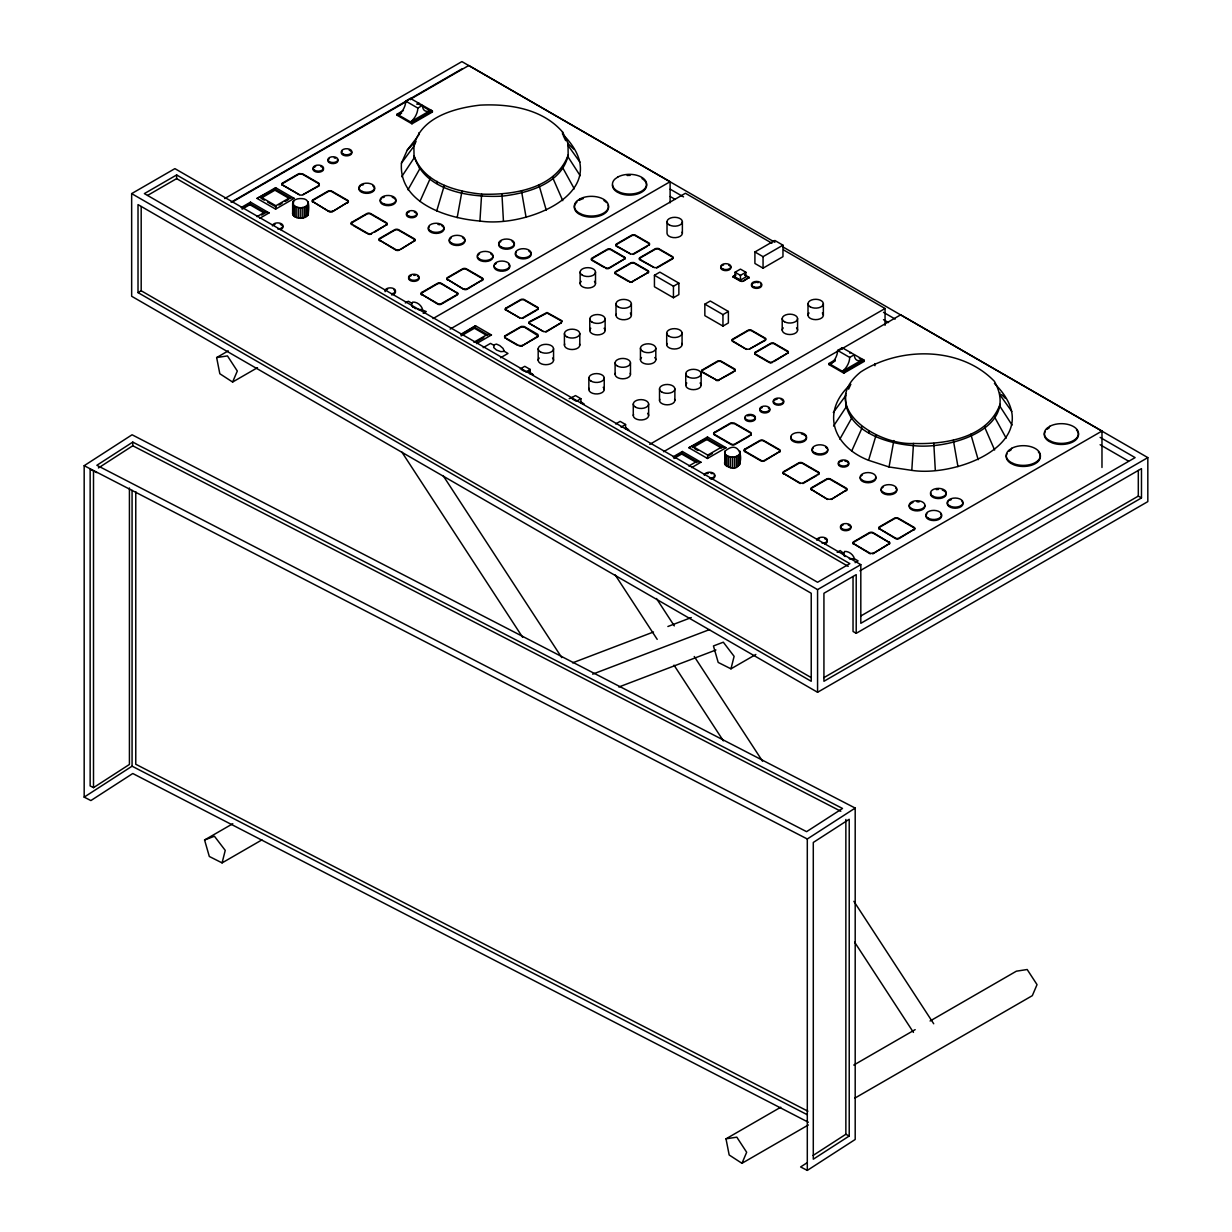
<?xml version="1.0" encoding="UTF-8"?>
<svg xmlns="http://www.w3.org/2000/svg" width="1232" height="1232" viewBox="0 0 1232 1232"><rect width="100%" height="100%" fill="white"/><g stroke="black" fill="none" stroke-linecap="round" stroke-linejoin="round"><path stroke-width="1.5" d="M765.78 339.077L765.673 338.569A1.971 1.14 0 0 0 765.211 338.138L751.489 330.222A2.11 1.217 0 0 0 750.704 329.93L748.733 330.007A3.111 1.802 0 0 0 747.855 330.361L732.763 339.077A2.541 1.463 0 0 0 732.147 339.647L732.147 340.956A1.74 1.001 0 0 0 732.547 341.341L746.577 349.426L732.547 340.817A1.74 1.001 0 0 1 732.147 340.432L732.039 340.124A2.541 1.463 0 0 1 732.763 339.601L747.855 330.884A3.111 1.802 0 0 1 748.733 330.53L750.704 330.453A2.11 1.217 0 0 1 751.489 330.746L765.211 338.661A1.971 1.14 0 0 1 765.673 339.093L765.534 339.616A2.895 1.679 0 0 1 764.964 340.094L749.918 348.779A2.834 1.632 0 0 1 748.825 349.164L747.316 349.18A1.94 1.124 0 0 1 746.577 348.918M479.926 221.021C447.586 218.464 398.629 203.372 401.447 163.148L413.86 146.3C420.097 117.471 454.439 108.031 480.126 105.136C509.293 103.627 542.45 108.739 562.547 131.993L562.547 134.134C619.111 190.421 527.589 228.382 479.926 221.021L481.635 194.132C455.763 191.499 423.9 182.952 414.06 155.863C424.486 191.206 470.054 197.69 501.932 196.165C527.619 193.255 561.946 183.814 568.198 155.001C555.755 188.727 513.251 195.272 481.635 194.132M994.424 383.475C1050.973 439.762 959.466 477.723 911.803 470.362L913.497 443.458C877.862 445.491 816.708 407.161 860.752 371.941C900.145 346.5 960.652 346.361 994.424 381.335C1020.928 429.152 948.224 449.788 913.497 445.614C884.792 443.628 841.641 429.306 845.722 393.485M275.598 209.132L275.876 205.759L289.813 197.705L294.186 198.398L275.598 209.132L257.011 198.398L275.598 187.664L294.186 198.398M707.476 458.473L707.738 455.101L721.675 447.047L726.064 447.74L707.476 458.473L688.888 447.74L707.476 437.006L726.064 447.74M292.646 203.249C293.247 198.968 298.806 198.275 302.302 198.645C310.957 198.922 308.477 209.132 308.216 214.845L302.841 218.172L298.76 218.249L293.847 216.231L292.646 213.983L292.646 203.249C294.725 209.332 306.814 209.317 308.416 202.926M292.646 213.983L293.57 200.955M308.216 214.845L308.077 201.755M724.724 451.405L724.863 464.479C746.33 481.835 745.406 433.233 724.724 451.405L724.863 464.479M724.524 463.309L724.724 462.139M740.278 452.267C738.646 458.427 728.312 458.366 724.863 453.761M457.18 217.633L461.985 191.206M911.803 470.362L889.042 466.974L893.847 440.548M411.488 304.658L412.689 302.133C416.878 301.655 421.575 305.32 422.53 309.432L418.911 309.617M504.365 351.366L500.885 351.659L496.465 350.042L493.662 347.486L494.309 344.76L496.465 344.098L499.761 345.576L503.01 348.379L504.365 351.366L507.984 353.461L500.577 357.742M222.083 862.893L225.24 850.388L214.43 836.235L204.574 839.993L209.317 856.471L222.083 862.893L261.908 839.901M730.961 668.837L734.118 656.348L723.307 642.195L713.451 645.953L718.194 662.431L730.961 668.837L755.847 654.469M436.713 210.965L444.305 185.447M889.042 466.974L868.575 460.306L876.183 434.788M232.602 382.043L237.314 371.032L227.458 355.909L216.647 357.573L219.82 373.727L232.602 382.043L257.488 367.675M741.957 1163.301L746.669 1152.274L736.813 1137.167L726.002 1138.83L729.175 1154.985L741.957 1163.301L808.315 1124.97M401.447 163.148L407.299 150.011L417.756 136.459M413.86 146.3L416.016 141.434M868.575 460.306C833.048 446.538 820.281 411.611 850.788 384.292L848.617 389.158M913.497 443.458C945.129 444.613 987.617 438.068 1000.061 404.327L1000.061 406.483L1012.042 425.04M419.927 201.463L429.814 179.395L429.814 177.239M851.805 450.804L861.692 428.736L861.692 426.58M259.798 218.249L269.1 212.89L250.512 202.156L249.85 204.681L264.711 213.275L264.711 212.197L249.85 203.619L242.103 208.085M275.598 187.664L274.936 190.19L289.813 198.783L289.813 197.705L274.936 189.127L257.011 198.398M691.676 467.59L700.962 462.231L682.374 451.497L681.712 454.023L696.588 462.616L696.588 461.538L681.712 452.945L673.966 457.426M707.476 437.006L706.814 439.531L721.675 448.125L721.675 447.047L706.814 438.469L688.888 447.74M788.28 353.03L788.295 352.152A1.971 1.14 0 0 0 787.833 351.721L774.112 343.805A2.11 1.217 0 0 0 773.326 343.512L771.355 343.589A3.111 1.802 0 0 0 770.493 343.944L755.401 352.66A2.541 1.463 0 0 0 754.769 353.23L754.769 354.015A1.74 1.001 0 0 0 755.185 354.4L769.215 362.501A1.94 1.124 0 0 0 769.938 362.762L770.524 362.824M407.977 189.79L419.496 169.308L419.496 167.152M839.854 439.131L851.374 418.634L851.374 416.493M401.678 176.715L414.06 158.019L413.86 144.159M833.54 426.056L845.922 407.345L845.922 405.205M833.309 412.489L845.722 395.641M476.538 343.605L491.46 334.981L475.521 325.787L461.153 334.873M407.299 150.011L413.582 143.59M843.535 553.322L840.193 550.565L837.175 552.306M579.394 200.323L579.779 200.046A17.094 9.871 0 0 1 583.398 198.552M1008.808 451.374L1011.272 449.665M1046.907 429.383L1049.371 427.658M808.315 1122.229L132.779 773.511L90.875 800.569L84.176 797.119L84.176 465.696L132.07 434.773L855.193 808.069L855.193 1139.477L807.299 1170.4L800.615 1166.95L807.052 1162.777M132.779 442.103L96.851 465.296L806.59 831.662L842.519 808.469L132.779 442.103L132.779 445.768L98.421 467.96M96.851 472.626L90.152 469.176L90.152 785.924L93.509 787.648L129.422 764.456L129.422 488.011M84.176 797.119L132.07 766.196L132.07 490.336M807.299 1170.4L807.299 838.992L855.193 808.069M813.074 1155.462L845.86 1134.272L845.86 819.449M849.218 1136.012L813.289 1159.204L813.289 842.457L849.218 819.265L849.218 1136.012L845.86 1134.272M561.084 322.815L561.946 320.767L547.039 312.497L529.467 321.675A2.433 1.401 0 0 0 528.867 322.23L528.882 323A1.756 1.016 0 0 0 529.283 323.385L543.173 331.393A1.956 1.124 0 0 0 543.882 331.654L545.36 331.654A2.71 1.555 0 0 0 546.438 331.269L561.084 322.815L546.438 331.793A2.71 1.555 0 0 1 545.93 332.024M561.084 323.338L561.946 321.275L547.039 313.02L529.467 322.199A2.433 1.401 0 0 0 528.867 322.753L528.805 323.385M131.655 193.609L174.898 168.63L860.814 564.641L860.814 623.315L1147.824 457.611L1147.824 501.609L817.571 692.276L131.655 296.265L131.655 193.609L817.571 589.604L860.814 564.641M176.638 174.959L144.36 193.609L817.571 582.274L849.849 563.64L176.638 174.959L176.638 178.625L848.186 566.35M147.594 195.411L176.638 178.625M224.671 198.568L461.908 61.6L774.897 242.304M401.617 113.144L398.46 114.961A11.95 6.915 -60 0 0 403.665 108.693L404.281 107.43A11.95 6.915 -60 0 0 405.728 101.101L410.379 98.421L432.401 110.942L432.401 112.02L411.965 123.816L397.089 115.238L397.089 114.16L403.372 110.526M231.077 202.202L461.908 68.93M231.708 202.371L407.453 100.916M410.764 98.991L468.791 65.496L670.1 181.72L670.1 202.803M397.089 115.238L400.231 113.421M282.498 183.06L298.144 174.035A4.019 2.325 0 0 1 299.222 173.589L302.579 173.804L318.98 183.275L319.319 185.077A3.742 2.156 0 0 1 318.611 185.647L302.98 194.671A2.618 1.509 0 0 1 299.268 194.671L282.498 184.985A2.356 1.355 0 0 1 282.498 183.06L282.498 183.599A2.356 1.355 0 0 0 282.282 185.385M282.498 183.599L298.144 174.574A4.019 2.325 0 0 1 299.222 174.128L302.579 174.328L318.98 183.814L319.319 185.616A3.742 2.156 0 0 1 318.611 186.186L302.98 194.671M241.21 207.53L250.512 202.156M242.103 209.163L249.85 204.681M262.555 197.351L274.936 190.19M417.817 108.077L422.468 105.398A11.827 6.838 -60.1 0 0 431 110.125L410.549 121.937A11.95 6.915 -60 0 0 417.817 108.077L405.728 101.101M397.089 114.16L411.965 122.753L432.401 110.942M256.964 216.663L264.711 212.197L269.1 212.89M261.615 215.061L264.711 213.275M278.971 205.036L282.066 203.249M285.162 201.463L288.257 199.676M138.015 292.6L811.226 681.281L811.226 593.27L138.015 204.604L138.015 292.6L141.187 290.767L811.226 677.615M312.913 201.694L329.036 211.55L312.913 201.694A2.264 1.309 0 0 1 312.913 199.846L327.958 191.16A2.741 1.586 0 0 1 331.839 191.16L347.609 200.262A2.556 1.478 0 0 1 347.609 202.341L332.609 211.55L347.609 202.341M312.327 200.97A2.264 1.309 0 0 1 312.913 200.385L327.958 191.699A2.741 1.586 0 0 1 331.839 191.699L347.609 200.801A2.556 1.478 0 0 1 347.609 202.88M351.767 222.284L351.767 222.807A2.264 1.309 0 0 0 351.767 224.671L351.767 224.132A2.264 1.309 0 0 1 351.767 222.284L366.813 213.583A2.741 1.586 0 0 1 370.693 213.583L386.463 222.699A2.556 1.478 0 0 1 386.463 224.778L374.805 232.047M351.767 222.807L366.813 214.122A2.741 1.586 0 0 1 370.693 214.122L386.463 223.238A2.556 1.478 0 0 1 386.463 225.317M351.767 224.132L367.906 233.449A2.526 1.448 0 0 0 371.463 233.449L386.463 224.778M414.352 240.871L399.353 250.081A2.526 1.448 0 0 1 395.78 250.081L379.656 240.225A2.264 1.309 0 0 1 379.656 238.377L394.702 229.691A2.741 1.586 0 0 1 398.567 229.691L414.352 238.792A2.556 1.478 0 0 1 414.352 240.871L401.016 249.11M379.656 240.764A2.264 1.309 0 0 1 379.656 238.916L394.702 230.23A2.741 1.586 0 0 1 398.567 230.23L414.352 239.331A2.556 1.478 0 0 1 414.907 240.933M216.647 357.573L228.259 350.874M421.729 292.431L437.375 283.391A2.803 1.617 0 0 1 441.349 283.329L457.103 292.985A2.603 1.509 0 0 1 457.01 295.095L441.426 304.119A2.572 1.478 0 0 1 437.776 304.181L421.652 294.309A2.31 1.34 0 0 1 421.744 292.446L421.729 292.97A2.31 1.34 0 0 0 421.637 294.864M447.493 279.402L463.632 289.243L447.493 279.402A2.264 1.309 0 0 1 447.493 277.539L462.539 268.853A2.741 1.586 0 0 1 466.42 268.853L482.189 277.97A2.556 1.478 0 0 1 482.189 280.049L467.19 289.243A2.526 1.448 0 0 1 463.879 289.366M421.729 292.97L437.375 283.93A2.803 1.617 0 0 1 441.349 283.868L457.103 292.985M447.493 279.926A2.264 1.309 0 0 1 447.493 278.078L462.539 269.392A2.741 1.586 0 0 1 466.42 269.392L482.189 278.509A2.556 1.478 0 0 1 482.189 280.588M405.313 302.964L408.331 301.224L412.212 303.472M423.207 313.328L426.257 311.573L421.483 309.648M421.652 294.309L437.791 303.626A2.572 1.478 0 0 0 441.41 303.58L457.026 294.571A2.603 1.509 0 0 0 457.134 292.446M463.632 288.704A2.526 1.448 0 0 0 467.19 288.704L482.189 280.049M433.002 318.595L670.1 181.72M450.127 329.098L685.423 193.255L771.925 243.197M604.327 267.513L591.868 260.322A1.74 1.001 0 0 1 591.452 259.937L591.452 259.167A2.541 1.463 0 0 1 592.084 258.581L607.16 249.88A3.111 1.802 0 0 1 608.038 249.526L610.009 249.434A2.11 1.217 0 0 1 610.795 249.726L624.516 257.642A1.971 1.14 0 0 1 624.978 258.073L624.855 258.597A2.895 1.679 0 0 1 624.27 259.074L609.224 267.76A2.834 1.632 0 0 1 608.131 268.16L606.621 268.16A1.94 1.124 0 0 1 605.882 267.898L591.868 259.798A1.74 1.001 0 0 1 591.452 259.413L591.452 258.643A2.541 1.463 0 0 1 592.084 258.073L607.16 249.357A3.111 1.802 0 0 1 608.038 249.003L610.009 248.91A2.11 1.217 0 0 1 610.795 249.203L624.516 257.118A1.971 1.14 0 0 1 624.978 257.55L624.963 258.951A2.864 1.648 0 0 1 624.686 259.29M630.322 253.792L616.293 246.215A1.74 1.001 0 0 1 615.892 245.83L615.892 244.537A2.541 1.463 0 0 1 616.508 243.951L631.6 235.25A3.111 1.802 0 0 1 632.478 234.896L634.434 234.804A2.11 1.217 0 0 1 635.235 235.096L648.956 243.012A1.971 1.14 0 0 1 649.418 243.443L649.403 244.845A2.864 1.648 0 0 1 648.71 245.491L648.71 244.968A2.864 1.648 0 0 0 649.403 244.321L649.526 243.967A1.971 1.14 0 0 0 648.956 243.536L635.235 235.62A2.11 1.217 0 0 0 634.434 235.327L632.478 235.404A3.111 1.802 0 0 0 631.6 235.774L616.508 244.475A2.541 1.463 0 0 0 615.892 245.045L615.892 245.307A1.74 1.001 0 0 0 616.293 245.692L630.322 253.792A1.94 1.124 0 0 0 631.061 254.054L632.555 254.054A2.834 1.632 0 0 0 633.664 253.653L648.71 244.968M460.599 334.411L475.521 325.787M505.936 308.092L520.597 299.638A2.941 1.694 0 0 1 521.752 299.222L523.369 299.222A2.125 1.232 0 0 1 524.139 299.515L537.722 307.338A1.971 1.14 0 0 1 538.184 307.769L538.184 308.631A2.741 1.586 0 0 1 537.506 309.247L522.907 317.687A2.71 1.555 0 0 1 521.829 318.072L520.351 318.072A1.956 1.124 0 0 1 519.642 317.81L505.751 309.786A1.756 1.016 0 0 1 505.351 309.417L505.336 308.647A2.433 1.401 0 0 1 505.936 308.092L505.936 308.616A2.433 1.401 0 0 0 505.336 309.17L505.274 309.802M505.936 308.616L520.597 300.161A2.941 1.694 0 0 1 521.752 299.746L523.369 299.746A2.125 1.232 0 0 1 524.139 300.023L537.722 307.861A1.971 1.14 0 0 1 538.184 308.293L538.184 309.155A2.741 1.586 0 0 1 537.506 309.771L537.522 309.247M461.153 335.92L474.412 328.266L487.164 335.628L487.164 334.58L474.412 327.219L474.412 328.266M473.889 342.234L487.164 334.58L491.46 334.981M475.552 342.327L483.853 337.537M522.399 318.441A2.71 1.555 0 0 0 522.907 318.21L535.889 310.71M605.898 267.898L605.898 268.422A1.94 1.124 0 0 0 606.621 268.684L608.131 268.684A2.834 1.632 0 0 0 609.224 268.283L624.27 259.074M633.14 254.408A2.834 1.632 0 0 0 633.664 254.177L647.2 246.354M483.175 347.64L490.536 343.389L494.155 345.484M615.399 273.381L615.399 273.904A1.74 1.001 0 0 1 614.984 273.535L614.984 272.749A2.541 1.463 0 0 1 615.6 272.18L630.692 263.463A3.111 1.802 0 0 1 631.569 263.109L633.541 263.017A2.11 1.217 0 0 1 634.326 263.309L648.047 271.225A1.971 1.14 0 0 1 648.509 271.656L648.494 272.01A2.864 1.648 0 0 1 647.801 272.657L632.755 281.343A2.834 1.632 0 0 1 631.662 281.743L630.153 281.743A1.94 1.124 0 0 1 629.413 281.481L615.399 273.381A1.74 1.001 0 0 1 614.984 273.011L614.984 272.226A2.541 1.463 0 0 1 615.6 271.656L630.692 262.94A3.111 1.802 0 0 1 631.569 262.585L633.541 262.508A2.11 1.217 0 0 1 634.326 262.786L648.047 270.701A1.971 1.14 0 0 1 648.509 271.132L648.494 272.534A2.864 1.648 0 0 1 648.217 272.873M653.853 267.375L639.824 259.798A1.74 1.001 0 0 1 639.423 259.413L639.423 258.643A2.541 1.463 0 0 1 640.039 258.073L655.131 249.357A3.111 1.802 0 0 1 656.009 249.003L657.965 248.91A2.11 1.217 0 0 1 658.766 249.203L672.487 257.118A1.971 1.14 0 0 1 672.949 257.55L672.934 257.904A2.864 1.648 0 0 1 672.241 258.551L657.195 267.236A2.834 1.632 0 0 1 656.086 267.637L654.592 267.637A1.94 1.124 0 0 1 653.853 267.375L639.824 259.274A1.74 1.001 0 0 1 639.423 258.905L639.423 258.119A2.541 1.463 0 0 1 640.039 257.55L655.131 248.833A3.111 1.802 0 0 1 656.009 248.479L657.965 248.387A2.11 1.217 0 0 1 658.766 248.679L672.487 256.595A1.971 1.14 0 0 1 672.949 257.026L673.011 258.243A2.864 1.648 0 0 1 672.241 259.074L657.195 267.76A2.834 1.632 0 0 1 656.671 267.991M505.12 335.735L520.659 326.773A3.326 1.925 0 0 1 521.552 326.403L524.093 326.465L537.907 334.411L538.184 336.428A3.095 1.786 0 0 1 537.583 336.906L522.106 345.838L537.583 336.382A3.095 1.786 0 0 0 538.184 335.905L524.324 327.096L521.552 326.927A3.326 1.925 0 0 0 520.659 327.296L505.12 336.259A2.757 1.586 0 0 0 504.596 336.675L504.843 338.015L504.596 336.167A2.757 1.586 0 0 1 505.12 335.735L505.12 336.259M654.438 275.275L659.859 272.133L678.863 283.114L678.863 294.602L673.442 297.744L654.438 286.763L654.438 275.275L673.442 286.24L678.863 283.114M520.258 368.922L524.77 366.304L530.207 369.446L530.207 374.143M525.679 372.049L530.207 369.446M754.908 251.975L774.82 240.471L782.967 245.183L782.967 256.672L763.055 268.176L754.908 263.463L754.908 251.975L763.055 256.672L782.967 245.183M735.011 272.257L740.447 269.115L745.868 272.257L745.868 276.954L740.447 280.095L735.011 276.954L735.011 272.257L740.447 275.383L745.868 272.257M740.432 281.235L732.886 276.877L735.781 274.674M732.886 276.877L735.781 275.198M732.886 276.353L741.941 281.574L749.179 277.4L743.389 281.266M704.843 304.15L710.279 301.024L728.374 311.465L728.374 322.969L722.953 326.095L704.843 315.654L704.843 304.15L722.953 314.607L728.374 311.465M569.169 398.691L572.326 397.382M570.94 398.182L575.452 395.564L580.888 398.706L580.888 403.403M580.888 398.706L576.36 401.309L572.295 398.968M702.255 369.954L717.347 361.238A3.111 1.802 0 0 1 718.225 360.884L720.196 360.791A2.11 1.217 0 0 1 720.982 361.084L734.703 368.999A1.971 1.14 0 0 1 735.165 369.431L735.15 370.308A2.864 1.648 0 0 1 734.457 370.955L719.411 379.641A2.834 1.632 0 0 1 718.318 380.041L716.808 380.041A1.94 1.124 0 0 1 716.069 379.779L702.055 371.679A1.74 1.001 0 0 1 701.639 371.309L701.639 370.524A2.541 1.463 0 0 1 702.255 369.954L702.255 370.478A2.541 1.463 0 0 0 701.639 371.048M702.255 370.478L717.347 361.761A3.111 1.802 0 0 1 718.225 361.407L720.196 361.315A2.11 1.217 0 0 1 720.982 361.607L734.703 369.523A1.971 1.14 0 0 1 735.165 369.954L735.15 370.832A2.864 1.648 0 0 1 734.457 371.479L734.457 370.955M615.63 423.977L620.143 421.375L625.579 424.501L625.579 429.213M765.657 339.97A2.864 1.648 0 0 1 764.964 340.602L749.918 348.779M621.051 427.119L625.579 424.501M755.401 352.136L770.493 343.435A3.111 1.802 0 0 1 771.355 343.066L773.326 342.989A2.11 1.217 0 0 1 774.112 343.281L787.833 351.197A1.971 1.14 0 0 1 788.295 351.628L788.172 352.675A2.895 1.679 0 0 1 787.587 353.153L772.541 361.838A2.834 1.632 0 0 1 771.448 362.239L769.938 362.239A1.94 1.124 0 0 1 769.215 361.977L755.185 353.877A1.74 1.001 0 0 1 754.769 353.492L754.769 352.706A2.541 1.463 0 0 1 755.401 352.136L755.401 352.66M732.963 372.341L719.411 379.641M774.05 361.484L787.587 353.153M649.757 444.352L885.053 308.508L885.053 325.31M830.337 364.302A11.95 6.915 -60 0 0 835.542 358.035L836.158 356.756A11.95 6.915 -60 0 0 837.606 350.442L842.257 347.763L864.279 360.283L864.279 361.361L843.828 373.157L828.951 364.58L828.951 363.502L835.25 359.867M663.571 451.713L900.669 314.838L1101.978 431.046L1101.978 467.482M828.951 364.58L835.25 360.945M714.36 432.401L730.006 423.361A4.019 2.325 0 0 1 731.084 422.93L734.441 423.13L750.858 432.601L751.197 434.419A3.742 2.156 0 0 1 750.473 434.988L734.842 444.013A2.618 1.509 0 0 1 731.146 444.013L714.36 434.326A2.356 1.355 0 0 1 714.36 432.401L714.36 432.94A2.356 1.355 0 0 0 713.759 434.249M673.088 456.856L682.374 451.497M714.36 432.94L730.006 423.9A4.019 2.325 0 0 1 731.084 423.454L734.441 423.669L750.858 433.14L751.197 434.942A3.742 2.156 0 0 1 750.473 435.527L750.473 434.988M673.966 458.489L681.712 454.023M706.814 439.531L692.877 447.586L692.877 446.508L707.738 455.101L707.738 456.163M849.695 357.419L854.33 354.739A11.827 6.838 -60.1 0 0 862.862 359.467L842.411 371.279A11.95 6.915 -60 0 0 849.695 357.419L837.606 350.442M828.951 363.502L843.828 372.095L864.279 360.283M688.842 466.004L696.588 461.538L700.962 462.231M709.293 455.27L712.389 453.484M713.99 434.588A2.356 1.355 0 0 0 714.36 434.865L731.146 444.552A2.618 1.509 0 0 0 734.842 444.552L748.917 436.436M744.775 449.187L759.836 440.502A2.741 1.586 0 0 1 763.701 440.502L779.486 449.603A2.556 1.478 0 0 1 779.486 451.682L764.471 460.891A2.526 1.448 0 0 1 760.914 460.891L744.775 451.574A2.264 1.309 0 0 1 744.775 449.726L744.775 449.187A2.264 1.309 0 0 0 744.775 451.035L744.775 451.574M744.775 449.726L759.836 441.025A2.741 1.586 0 0 1 763.701 441.025L779.486 450.142A2.556 1.478 0 0 1 779.486 452.221M744.775 451.035L760.914 460.352A2.526 1.448 0 0 0 764.471 460.352L779.486 451.682M800.292 483.545A2.526 1.448 0 0 1 799.768 483.314L783.644 473.473A2.264 1.309 0 0 1 783.644 471.61L798.69 462.924A2.741 1.586 0 0 1 802.556 462.924L818.341 472.041A2.556 1.478 0 0 1 818.341 474.12L818.341 474.659A2.556 1.478 0 0 0 818.341 472.58L818.341 472.041M783.644 473.997A2.264 1.309 0 0 1 783.644 472.149L798.69 463.463A2.741 1.586 0 0 1 802.556 463.463L818.341 472.58M783.644 473.473L799.768 482.775A2.526 1.448 0 0 0 803.341 482.775L818.341 474.12M802.817 483.545A2.526 1.448 0 0 0 803.341 483.314L816.677 475.614M811.518 489.566L827.658 499.422L811.518 489.566A2.264 1.309 0 0 1 811.518 487.718L826.564 479.032A2.741 1.586 0 0 1 830.445 479.032L846.215 488.134A2.556 1.478 0 0 1 846.215 490.213L831.215 499.422L846.215 490.213M811.026 489.674A2.264 1.309 0 0 1 811.518 488.257L826.564 479.556A2.741 1.586 0 0 1 830.445 479.556L846.215 488.673A2.556 1.478 0 0 1 846.215 490.752M204.574 839.993L232.786 823.715M870.485 553.815A2.572 1.478 0 0 1 869.638 553.522L853.53 543.651A2.31 1.34 0 0 1 853.622 541.772L869.238 532.732A2.803 1.617 0 0 1 873.226 532.671L888.98 542.326A2.603 1.509 0 0 1 889.473 543.959M896.958 539A2.526 1.448 0 0 1 895.495 538.584L879.371 528.728A2.264 1.309 0 0 1 879.371 526.88L894.417 518.195A2.741 1.586 0 0 1 898.297 518.195L914.067 527.311A2.556 1.478 0 0 1 914.067 529.39L899.067 538.584A2.526 1.448 0 0 1 897.604 539M853.514 544.205A2.31 1.34 0 0 1 853.622 542.311L869.238 533.271A2.803 1.617 0 0 1 873.226 533.21L888.98 542.326M879.371 529.267A2.264 1.309 0 0 1 879.371 527.419L894.417 518.734A2.741 1.586 0 0 1 898.297 518.734L914.067 527.835A2.556 1.478 0 0 1 914.729 528.497M855.085 562.67L858.119 560.914L854.238 558.666L852.174 559.082M879.371 528.728L895.495 538.045A2.526 1.448 0 0 0 899.067 538.045L914.067 529.39M859.905 570.816L1101.978 431.046M861.106 615.815L1135.119 457.611L1100.13 437.406M856.209 633.31L1141.479 468.607L1141.479 497.944L823.931 681.281L823.931 593.27L856.209 574.636L856.209 633.31L853.037 631.477L853.037 576.591M823.931 677.615L1138.306 496.111L1141.479 497.944M726.002 1138.83L780.765 1107.214M853.761 1065.064L915.16 1029.629M930.083 1021.005L1016.369 971.186L1027.18 969.522L1037.036 984.63L1032.324 995.656L854.777 1098.159M572.587 662.847L653.499 631.985M667.883 626.503L691.26 617.586M592.669 674.15L709.555 629.583M618.834 687.009L715.931 649.988M770.832 362.824L771.448 362.762A2.834 1.632 0 0 0 772.541 362.362L772.541 361.838M420.389 309.848L417.417 309.263M850.788 558.958L849.295 558.604L854.407 558.758C853.453 554.662 848.74 550.981 844.551 551.474L843.597 554.8M504.843 337.491L518.734 345.499L521.29 345.668A3.065 1.771 0 0 0 522.106 345.33M414.414 308.062L415.908 308.708M132.779 445.768L840.809 811.257M84.176 465.696L807.299 838.992M807.884 1111.202L135.766 764.24L135.766 491.66M132.07 766.196L807.33 1114.76M783.229 247.108L1147.824 457.611M783.567 249.927L885.053 308.508M670.208 189.189L683.544 196.889M883.498 312.343L895.171 319.073M670.208 196.519L675.213 199.415M883.498 319.673L888.503 322.553M1100.13 444.737L1128.466 461.091M744.652 274.782L749.179 277.4M744.652 275.306L749.179 277.924M417.54 103.426L420.836 105.336M424.147 107.246L432.401 112.02M859.32 358.497L864.279 361.361M616.955 274.813L627.858 281.112M701.639 371.818A1.74 1.001 0 0 0 702.04 372.203L716.069 379.779M379.656 240.225L395.78 249.542A2.526 1.448 0 0 0 399.353 249.542M353.384 225.595L366.289 233.048M506.398 338.892L517.194 345.129M264.31 200.154L260.999 198.244L260.999 197.166L275.876 205.759L275.876 206.837L267.606 202.063M694.525 448.54L697.82 450.45M853.53 543.651L869.669 552.968A2.572 1.478 0 0 0 873.272 552.906M529.005 371.848L533.41 374.913L529.005 372.372M581.15 401.955L584.091 404.173L581.15 402.479M625.841 427.75L628.782 429.968L625.841 428.274M521.613 369.708L524.324 371.279M844.043 555.663L845.152 556.541M412.335 306.321L413.274 307.199M413.151 307.215L411.55 305.428M1001.616 394.61L1005.497 398.398M568.445 144.005L573.635 149.072M307.215 211.411L308.077 212.489M1011.811 411.473L999.86 394.764L999.86 392.623M579.933 162.131L567.998 145.422L567.998 143.282L562.547 131.993M656.456 598.506L674.304 625.887M694.263 656.502L762.531 761.207M853.899 901.347L933.717 1023.761M615.184 574.928L657.195 639.362M673.996 665.141L723.353 740.848M854.638 942.203L913.451 1032.401M443.089 475.583L561.761 657.611M401.817 452.005L522.599 637.252M580.164 175.699L568.198 157.142L567.998 143.282M1006.174 438.176L995.009 417.833L995.009 415.677M574.312 188.85L563.132 168.491L563.132 166.335M563.332 135.751L565.657 140.587M994.624 450.003L985.03 428.028L985.03 425.887M562.762 200.662L553.153 178.686L553.153 176.546M978.177 459.69L970.816 434.249M546.3 210.349L538.954 184.908M739.939 461.831L740.278 463.001M843.181 553.953L843.427 554.77M957.942 466.589L953.352 440.209M526.064 217.248L521.475 190.868M935.304 470.224L933.794 443.351M503.426 220.882L501.932 194.009M1138.306 470.439L1138.306 496.111M874.966 363.579L874.966 365.719M868.93 430.676L868.93 432.832M843.828 372.095L843.828 373.157M823.361 303.719L823.361 315.207M817.571 589.604L817.571 692.276M808.007 303.719L808.007 315.207M797.581 318.611L797.581 330.099M782.212 318.611L782.212 330.099M763.055 256.672L763.055 268.176M740.447 275.383L740.447 280.095M739.939 451.097L740.093 464.187M739.369 454.562L739.369 465.296M738.168 455.532L738.168 466.266M736.582 456.287L736.582 467.02M734.703 456.779L734.703 467.513M732.67 456.98L732.67 467.713M730.622 456.856L730.622 467.59M728.697 456.441L728.697 467.174M727.019 455.748L727.019 466.481M725.71 454.839L725.71 465.573M722.953 314.607L722.953 326.095M701.131 373.743L701.131 385.231M685.762 373.743L685.762 385.231M682.374 221.745L682.374 233.248M682.066 333.087L682.066 344.575M674.874 388.896L674.874 400.385M673.442 286.24L673.442 297.744M667.02 221.745L667.02 233.248A7.685 4.435 0 0 0 675.69 237.637A7.685 4.435 0 0 0 682.112 232.093M666.697 333.087L666.697 344.575M659.52 388.896L659.52 400.385M655.809 348.24L655.809 359.729M648.633 404.05L648.633 415.538M647.801 272.657L632.755 281.343M640.455 348.24L640.455 359.729M633.279 404.05L633.279 415.538M631.385 303.827L631.385 315.315M630.476 362.87L630.476 374.359M629.413 281.481L629.413 282.005A1.94 1.124 0 0 0 630.153 282.267L631.662 282.267A2.834 1.632 0 0 0 632.509 281.989M616.015 303.827L616.015 315.315M615.107 362.87L615.107 374.359M605.128 318.98L605.128 330.469M604.234 378.024L604.234 389.512M595.503 272.087L595.503 283.591M589.774 318.98L589.774 330.469M588.865 378.024L588.865 389.512M580.149 272.087L580.149 283.591M579.795 333.61L579.795 345.099M564.425 333.61L564.425 345.099M553.553 348.764L553.553 360.252M543.173 331.393L529.283 323.385M538.184 348.764L538.184 360.252M519.642 317.81L505.751 309.786M518.734 345.499L521.29 346.177A3.065 1.771 0 0 0 521.844 345.976M437.067 181.35L437.067 183.491M418.911 132.81L418.911 134.95M411.965 122.753L411.965 123.816M371.463 233.449L371.463 233.972A2.526 1.448 0 0 1 367.906 233.972L367.906 233.449M307.492 205.22L307.492 215.954M306.306 206.191L306.306 216.924M304.704 206.945L304.704 217.679M302.841 207.438L302.841 218.172M300.808 207.638L300.808 218.372M299.268 194.671L282.498 184.985M298.76 207.515L298.76 218.249M296.835 207.099L296.835 217.833M295.156 206.422L295.156 217.14M293.847 205.498L293.847 216.231M292.846 202.063L292.985 215.153M141.187 206.545L141.187 290.767M93.509 470.901L93.509 787.648M704.319 475.259A5.251 3.034 0 0 1 709.57 472.226A5.251 3.034 0 0 1 714.837 475.259A5.251 3.034 0 0 1 709.57 478.293M848.232 525.001A5.251 3.034 0 0 1 849.818 529.56A5.251 3.034 0 0 1 841.764 529.668A5.251 3.034 0 0 1 842.981 525.078M961.961 501.393A7.885 4.558 0 0 1 955.139 508.215A7.885 4.558 0 0 1 948.301 501.393M949.549 500.438A7.885 4.558 0 0 1 951.181 499.715M714.129 474.813A5.251 3.034 0 0 1 710.941 479.263M706.952 473.704A5.251 3.034 0 0 1 708.215 473.411M710.941 473.411A5.251 3.034 0 0 1 712.204 473.704M940.586 513.729A7.885 4.558 0 0 1 933.748 520.551A7.885 4.558 0 0 1 926.926 513.729M1038.391 451.975A17.094 9.871 0 0 1 1034.957 463.817A17.094 9.871 0 0 1 1014.244 464.972L1010.81 463.34A17.094 9.871 0 0 1 1006.96 453.73M1076.491 429.968A17.094 9.871 0 0 1 1073.057 441.826A17.094 9.871 0 0 1 1052.359 442.966L1048.909 441.333A17.094 9.871 0 0 1 1045.059 431.724M783.028 400.646A5.251 3.034 0 0 1 778.47 405.189A5.251 3.034 0 0 1 773.927 400.646M774.759 400.015A5.251 3.034 0 0 1 777.115 399.23M781.103 399.538A5.251 3.034 0 0 1 782.197 400.015M924.647 505.166A7.885 4.558 0 0 1 919.719 510.618A7.885 4.558 0 0 1 909.878 508.277A7.885 4.558 0 0 1 913.081 502.41M917.024 501.794A7.885 4.558 0 0 1 919.057 501.948M824.732 538.677A5.251 3.034 0 0 1 824.732 543.928M818.371 539.154A5.251 3.034 0 0 1 819.465 538.677M816.831 540.232A5.251 3.034 0 0 1 822.098 537.198A5.251 3.034 0 0 1 827.35 540.232A5.251 3.034 0 0 1 822.098 543.266M847.308 461.938A5.251 3.034 0 0 1 844.844 467.005A5.251 3.034 0 0 1 838.484 463.232M839.023 462.508A5.251 3.034 0 0 1 839.87 461.892M840.963 461.415A5.251 3.034 0 0 1 842.241 461.122M844.967 461.138A5.251 3.034 0 0 1 846.23 461.446M942.341 490.059A7.885 4.558 0 0 1 945.545 495.926A7.885 4.558 0 0 1 935.704 498.282A7.885 4.558 0 0 1 930.776 492.831M936.351 489.612A7.885 4.558 0 0 1 938.399 489.458M768.368 407.992A5.02 2.895 0 0 1 768.044 412.273A5.02 2.895 0 0 1 760.698 411.704A5.02 2.895 0 0 1 762.3 407.53M895.649 487.872A7.885 4.558 0 0 1 890.228 494.771A7.885 4.558 0 0 1 881.265 489.243M881.989 488.134A7.885 4.558 0 0 1 883.19 487.164M831.215 498.883A2.526 1.448 0 0 1 827.658 498.883M753.861 416.37A5.251 3.034 0 0 1 754.169 420.466A5.251 3.034 0 0 1 747.131 421.005A5.251 3.034 0 0 1 745.591 417.001M747.516 415.892A5.251 3.034 0 0 1 750.134 415.477M751.505 415.584A5.251 3.034 0 0 1 752.767 415.892M806.421 437.375A7.885 4.558 0 0 1 797.92 442.673A7.885 4.558 0 0 1 791.252 436.559M801.385 433.864A7.885 4.558 0 0 1 805.805 436.236M827.611 449.387A7.885 4.558 0 0 1 818.649 454.916A7.885 4.558 0 0 1 813.228 448.017M825.686 447.308A7.885 4.558 0 0 1 826.888 448.279M888.996 541.787A2.603 1.509 0 0 1 888.873 543.897M875.582 476.876A7.885 4.558 0 0 1 868.298 482.744A7.885 4.558 0 0 1 860.352 477.169M861.091 476.06A7.885 4.558 0 0 1 862.277 475.09M850.788 352.491A11.827 6.838 -60.1 0 1 849.68 353.076M842.334 348.995A11.827 6.838 -60.1 0 1 842.257 347.763M873.272 553.445A2.572 1.478 0 0 1 872.456 553.784M914.729 529.267A2.556 1.478 0 0 1 914.067 529.929M272.441 225.933A5.251 3.034 0 0 1 277.708 222.884A5.251 3.034 0 0 1 282.96 225.933A5.251 3.034 0 0 1 277.708 228.967M417.463 276.137A5.251 3.034 0 0 1 417.325 280.603A5.251 3.034 0 0 1 409.609 280.126A5.251 3.034 0 0 1 411.103 275.737M413.721 275.29A5.251 3.034 0 0 1 415.076 275.383M528.836 251.112A7.885 4.558 0 0 1 529.298 257.257A7.885 4.558 0 0 1 518.734 258.058A7.885 4.558 0 0 1 516.424 252.052M280.326 224.378A5.251 3.034 0 0 1 280.326 229.629M273.981 224.855A5.251 3.034 0 0 1 275.075 224.378M508.708 264.387A7.885 4.558 0 0 1 502.918 271.179A7.885 4.558 0 0 1 494.263 265.496M495.048 264.387A7.885 4.558 0 0 1 496.311 263.448M608.084 205.051A17.094 9.871 0 0 1 601.355 215.292A17.094 9.871 0 0 1 582.382 215.631L578.932 213.998A17.094 9.871 0 0 1 576.93 202.048M603.926 200.539A17.094 9.871 0 0 1 606.514 202.633M642.026 178.532A17.094 9.871 0 0 1 642.719 191.545A17.094 9.871 0 0 1 620.481 193.64L617.047 191.992A17.094 9.871 0 0 1 612.458 184.923M627.15 175.498A17.094 9.871 0 0 1 630.122 175.406M349.226 150.196A5.251 3.034 0 0 1 351.151 154.339A5.251 3.034 0 0 1 343.974 155.448A5.251 3.034 0 0 1 342.049 151.305M490.721 253.792A7.885 4.558 0 0 1 488.18 261.215A7.885 4.558 0 0 1 477.261 257.011M477.539 255.825A7.885 4.558 0 0 1 479.571 253.792M393.947 289.813A5.251 3.034 0 0 1 391.591 294.895M385.678 290.444A5.251 3.034 0 0 1 387.603 289.335M385.154 291.676A5.251 3.034 0 0 1 388.865 287.965A5.251 3.034 0 0 1 395.303 290.105A5.251 3.034 0 0 1 391.591 293.817M414.352 212.104A5.251 3.034 0 0 1 416.185 216.262A5.251 3.034 0 0 1 408.993 217.325A5.251 3.034 0 0 1 407.145 213.167M407.992 212.551A5.251 3.034 0 0 1 409.101 212.073M512.112 241.441A7.885 4.558 0 0 1 512.112 247.878A7.885 4.558 0 0 1 500.962 247.894A7.885 4.558 0 0 1 500.947 241.441M337.291 159.251A5.02 2.895 0 0 1 333.595 163.579A5.02 2.895 0 0 1 328.082 159.96M328.59 159.251A5.02 2.895 0 0 1 329.391 158.651M334.242 157.912A5.02 2.895 0 0 1 335.443 158.204M462.477 237.607A7.885 4.558 0 0 1 462.832 244.044A7.885 4.558 0 0 1 451.682 244.259A7.885 4.558 0 0 1 451.328 237.822M320.89 166.551A5.251 3.034 0 0 1 322.815 170.694A5.251 3.034 0 0 1 315.638 171.802A5.251 3.034 0 0 1 313.713 167.66M314.545 167.028A5.251 3.034 0 0 1 315.638 166.551M372.834 185.893A7.885 4.558 0 0 1 372.326 192.038A7.885 4.558 0 0 1 361.669 192.269A7.885 4.558 0 0 1 360.329 186.171M361.731 185.293A7.885 4.558 0 0 1 363.471 184.661M332.609 211.011A2.526 1.448 0 0 1 329.036 211.011M392.223 197.212A7.885 4.558 0 0 1 394.748 203.496A7.885 4.558 0 0 1 383.891 204.959A7.885 4.558 0 0 1 381.366 198.675M382.659 197.767A7.885 4.558 0 0 1 384.338 197.074M441.564 225.533A7.885 4.558 0 0 1 442.365 231.678A7.885 4.558 0 0 1 431.862 232.679A7.885 4.558 0 0 1 429.213 226.719M437.961 224.424A7.885 4.558 0 0 1 439.886 224.84M418.911 103.149A11.827 6.838 -60.1 0 1 416.724 104.135M410.456 99.653A11.827 6.838 -60.1 0 1 410.379 98.421M312.913 202.233A2.264 1.309 0 0 1 312.327 201.648M332.086 211.781A2.526 1.448 0 0 1 329.56 211.781M594.471 281.373A7.685 4.435 0 0 1 587.818 288.026A7.685 4.435 0 0 1 581.181 281.373M630.214 373.219A7.685 4.435 0 0 1 622.791 378.794A7.685 4.435 0 0 1 615.369 373.219M681.804 343.435A7.685 4.435 0 0 1 674.381 349.01A7.685 4.435 0 0 1 666.959 343.435M654.777 357.511A7.685 4.435 0 0 1 648.14 364.164A7.685 4.435 0 0 1 641.487 357.511M647.601 413.321A7.685 4.435 0 0 1 641.964 419.943A7.685 4.435 0 0 1 633.541 414.399M728.682 265.219A5.113 2.957 0 0 1 730.037 269.315A5.113 2.957 0 0 1 722.922 270.101A5.113 2.957 0 0 1 721.567 266.004M722.46 265.419A5.113 2.957 0 0 1 723.569 265.003M796.55 327.881A7.685 4.435 0 0 1 789.897 334.534A7.685 4.435 0 0 1 783.244 327.881M700.099 383.013A7.685 4.435 0 0 1 693.447 389.666A7.685 4.435 0 0 1 686.794 383.013M822.345 312.99A7.685 4.435 0 0 1 815.692 319.642A7.685 4.435 0 0 1 809.039 312.99M760.452 283.499A5.113 2.957 0 0 1 759.913 287.657A5.113 2.957 0 0 1 752.706 287.349A5.113 2.957 0 0 1 753.229 283.191M754.338 282.759A5.113 2.957 0 0 1 755.616 282.513M756.941 282.482A5.113 2.957 0 0 1 758.25 282.636M716.3 380.411A1.94 1.124 0 0 0 716.808 380.565L718.318 380.565A2.834 1.632 0 0 0 718.903 380.395M674.612 399.245A7.685 4.435 0 0 1 667.205 404.82A7.685 4.435 0 0 1 659.782 399.245M603.203 387.295A7.685 4.435 0 0 1 597.551 393.917A7.685 4.435 0 0 1 589.127 388.373M630.353 313.097A7.685 4.435 0 0 1 624.701 319.719A7.685 4.435 0 0 1 616.277 314.175M604.096 328.251A7.685 4.435 0 0 1 597.458 334.904A7.685 4.435 0 0 1 590.806 328.251M579.533 343.959A7.685 4.435 0 0 1 572.11 349.534A7.685 4.435 0 0 1 564.687 343.959M552.521 358.035A7.685 4.435 0 0 1 545.868 364.687A7.685 4.435 0 0 1 539.216 358.035M579.779 198.983L576.93 200.97A17.094 9.871 0 0 0 578.932 212.92L582.382 214.568A17.094 9.871 0 0 0 605.081 212.135A17.094 9.871 0 0 0 602.864 198.86A17.094 9.871 0 0 0 579.779 198.983M617.879 176.977L615.045 178.963A17.094 9.871 0 0 0 617.047 190.929L620.481 192.562A17.094 9.871 0 0 0 643.181 190.128A17.094 9.871 0 0 0 640.963 176.869A17.094 9.871 0 0 0 617.879 176.977M1011.641 448.325L1008.808 450.311A17.094 9.871 0 0 0 1010.81 462.262L1014.244 463.894A17.094 9.871 0 0 0 1036.944 461.461A17.094 9.871 0 0 0 1034.726 448.202A17.094 9.871 0 0 0 1011.641 448.325M1049.756 426.318L1046.907 428.305A17.094 9.871 0 0 0 1048.909 440.255L1052.359 441.903A17.094 9.871 0 0 0 1075.059 439.47A17.094 9.871 0 0 0 1072.841 426.195A17.094 9.871 0 0 0 1049.756 426.318M888.903 543.913L873.303 553.461L888.903 543.913M842.087 528.79A5.251 3.034 0 0 0 850.819 527.311A5.251 3.034 0 0 0 844.228 523.677A5.251 3.034 0 0 0 842.087 528.79M949.549 505.813A7.885 4.558 0 0 0 962.746 503.765A7.885 4.558 0 0 0 953.091 498.19A7.885 4.558 0 0 0 949.549 505.813M928.173 518.148A7.885 4.558 0 0 0 941.371 516.116A7.885 4.558 0 0 0 931.715 510.541A7.885 4.558 0 0 0 928.173 518.148M774.759 403.234A5.251 3.034 0 0 0 783.552 401.878A5.251 3.034 0 0 0 777.115 398.152A5.251 3.034 0 0 0 774.759 403.234M911.449 508.493A7.885 4.558 0 0 0 924.647 506.444A7.885 4.558 0 0 0 914.976 500.87A7.885 4.558 0 0 0 911.449 508.493M932.824 496.157A7.885 4.558 0 0 0 946.022 494.109A7.885 4.558 0 0 0 936.351 488.534A7.885 4.558 0 0 0 932.824 496.157M883.56 492.523A7.885 4.558 0 0 0 896.634 490.228A7.885 4.558 0 0 0 886.655 484.838A7.885 4.558 0 0 0 883.56 492.523M862.646 480.449A7.885 4.558 0 0 0 875.721 478.155A7.885 4.558 0 0 0 865.757 472.765A7.885 4.558 0 0 0 862.646 480.449M761.253 411.026A5.02 2.895 0 0 0 769.661 409.732A5.02 2.895 0 0 0 763.517 406.175A5.02 2.895 0 0 0 761.253 411.026M794.086 440.779A7.885 4.558 0 0 0 806.498 437.483A7.885 4.558 0 0 0 795.348 432.925A7.885 4.558 0 0 0 794.086 440.779M746.423 419.588A5.251 3.034 0 0 0 755.216 418.233A5.251 3.034 0 0 0 748.779 414.506A5.251 3.034 0 0 0 746.423 419.588M840.855 465.588A5.251 3.034 0 0 0 848.802 463.016A5.251 3.034 0 0 0 840.963 460.337A5.251 3.034 0 0 0 840.855 465.588M815.769 453.222A7.885 4.558 0 0 0 827.812 449.495A7.885 4.558 0 0 0 816.215 445.337A7.885 4.558 0 0 0 815.769 453.222M410.21 279.448A5.251 3.034 0 0 0 418.957 277.97A5.251 3.034 0 0 0 412.366 274.336A5.251 3.034 0 0 0 410.21 279.448M517.686 256.472A7.885 4.558 0 0 0 530.884 254.423A7.885 4.558 0 0 0 521.213 248.849A7.885 4.558 0 0 0 517.686 256.472M496.311 268.807A7.885 4.558 0 0 0 509.494 266.774A7.885 4.558 0 0 0 499.838 261.199A7.885 4.558 0 0 0 496.311 268.807M342.881 153.892A5.251 3.034 0 0 0 351.674 152.537A5.251 3.034 0 0 0 345.237 148.81A5.251 3.034 0 0 0 342.881 153.892M479.571 259.151A7.885 4.558 0 0 0 492.769 257.118A7.885 4.558 0 0 0 483.113 251.544A7.885 4.558 0 0 0 479.571 259.151M500.962 246.816A7.885 4.558 0 0 0 514.144 244.768A7.885 4.558 0 0 0 504.489 239.193A7.885 4.558 0 0 0 500.962 246.816M451.682 243.181A7.885 4.558 0 0 0 464.757 240.902A7.885 4.558 0 0 0 454.793 235.512A7.885 4.558 0 0 0 451.682 243.181M430.769 231.108A7.885 4.558 0 0 0 443.843 228.829A7.885 4.558 0 0 0 433.88 223.439A7.885 4.558 0 0 0 430.769 231.108M329.391 161.685A5.02 2.895 0 0 0 337.784 160.391A5.02 2.895 0 0 0 331.639 156.834A5.02 2.895 0 0 0 329.391 161.685M362.223 191.437A7.885 4.558 0 0 0 374.62 188.142A7.885 4.558 0 0 0 363.471 183.583A7.885 4.558 0 0 0 362.223 191.437M314.545 170.247A5.251 3.034 0 0 0 323.354 168.892A5.251 3.034 0 0 0 316.901 165.18A5.251 3.034 0 0 0 314.545 170.247M408.993 216.262A5.251 3.034 0 0 0 416.924 213.69A5.251 3.034 0 0 0 409.101 210.995A5.251 3.034 0 0 0 408.993 216.262M383.891 203.881A7.885 4.558 0 0 0 395.934 200.169A7.885 4.558 0 0 0 384.338 195.996A7.885 4.558 0 0 0 383.891 203.881M582.397 275.229A7.685 4.435 0 0 0 595.241 273.242A7.685 4.435 0 0 0 585.831 267.806A7.685 4.435 0 0 0 582.397 275.229M617.371 366.012A7.685 4.435 0 0 0 630.214 364.01A7.685 4.435 0 0 0 620.805 358.589A7.685 4.435 0 0 0 617.371 366.012M722.922 269.053A5.113 2.957 0 0 0 730.915 266.836A5.113 2.957 0 0 0 723.569 263.956A5.113 2.957 0 0 0 722.922 269.053M784.461 321.737A7.685 4.435 0 0 0 797.32 319.75A7.685 4.435 0 0 0 787.91 314.329A7.685 4.435 0 0 0 784.461 321.737M635.527 407.176A7.685 4.435 0 0 0 648.371 405.189A7.685 4.435 0 0 0 638.961 399.769A7.685 4.435 0 0 0 635.527 407.176M688.01 376.884A7.685 4.435 0 0 0 700.869 374.882A7.685 4.435 0 0 0 691.46 369.461A7.685 4.435 0 0 0 688.01 376.884M661.769 392.038A7.685 4.435 0 0 0 674.612 390.036A7.685 4.435 0 0 0 665.218 384.615A7.685 4.435 0 0 0 661.769 392.038M810.256 306.845A7.685 4.435 0 0 0 823.099 304.858A7.685 4.435 0 0 0 813.705 299.438A7.685 4.435 0 0 0 810.256 306.845M753.691 286.825A5.113 2.957 0 0 0 761.684 284.592A5.113 2.957 0 0 0 754.338 281.712A5.113 2.957 0 0 0 753.691 286.825M669.269 224.886A7.685 4.435 0 0 0 682.112 222.9A7.685 4.435 0 0 0 672.703 217.463A7.685 4.435 0 0 0 669.269 224.886M591.114 381.15A7.685 4.435 0 0 0 603.973 379.163A7.685 4.435 0 0 0 594.563 373.743A7.685 4.435 0 0 0 591.114 381.15M566.689 336.752A7.685 4.435 0 0 0 579.533 334.75A7.685 4.435 0 0 0 570.123 329.329A7.685 4.435 0 0 0 566.689 336.752M618.264 306.968A7.685 4.435 0 0 0 631.123 304.966A7.685 4.435 0 0 0 621.713 299.545A7.685 4.435 0 0 0 618.264 306.968M642.704 351.382A7.685 4.435 0 0 0 655.547 349.38A7.685 4.435 0 0 0 646.153 343.959A7.685 4.435 0 0 0 642.704 351.382M668.945 336.228A7.685 4.435 0 0 0 681.804 334.242A7.685 4.435 0 0 0 672.395 328.805A7.685 4.435 0 0 0 668.945 336.228M592.022 322.106A7.685 4.435 0 0 0 604.866 320.12A7.685 4.435 0 0 0 595.472 314.699A7.685 4.435 0 0 0 592.022 322.106M540.432 351.89A7.685 4.435 0 0 0 553.291 349.903A7.685 4.435 0 0 0 543.882 344.483A7.685 4.435 0 0 0 540.432 351.89"/></g></svg>
